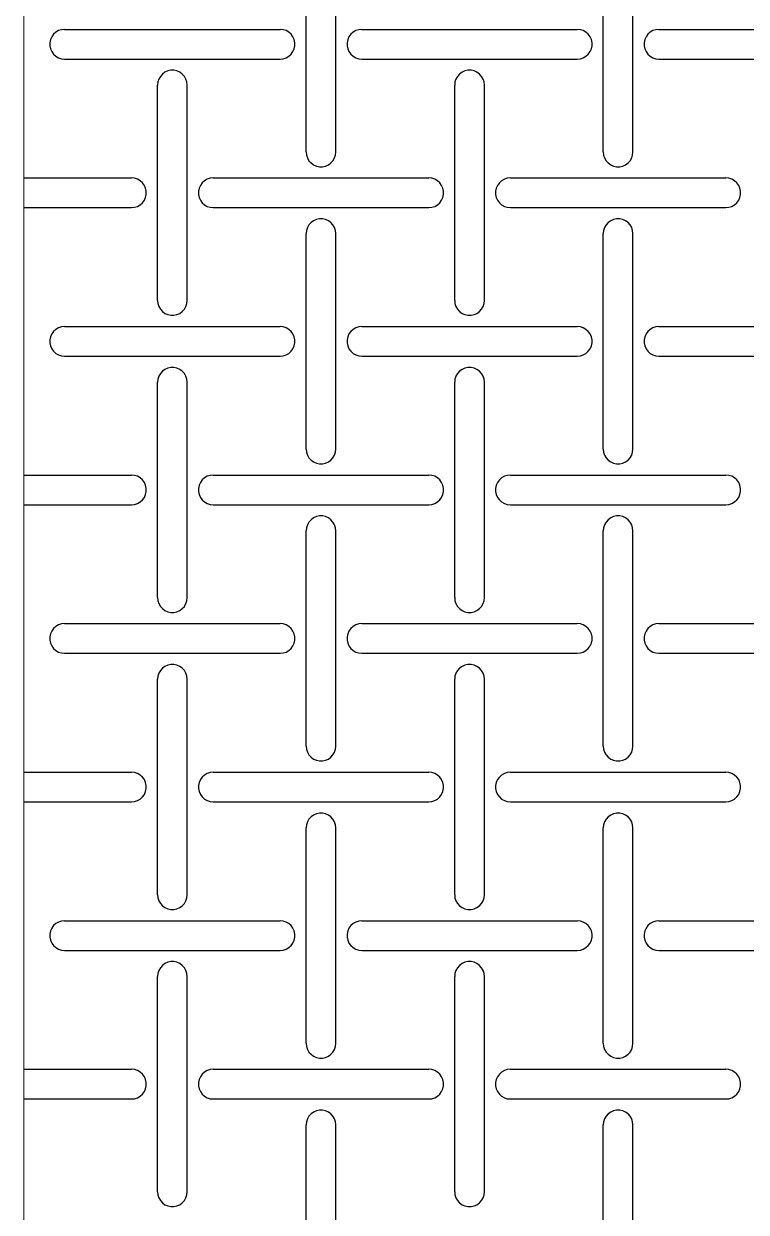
# Model space of a CAD drawing. Header units: metres. Extents: x 0 to 100, y -20 to 320.
# Drawn here: x 0 to 48.6, y 61.4 to 141.4 of the extents above; entities that cross this region are included whole.
import ezdxf

# ---------------------------------------------------------------- set-up
doc = ezdxf.new("R2010")
doc.units = ezdxf.units.M

msp = doc.modelspace()

# ---------------------------------------------------------------- linework, layer by layer
at = {"lineweight": 0}
msp.add_line((0, -20), (0, 320), dxfattribs=at)
for p, q in [((19, 132.75), (19, 147.25)), ((21, 132.75), (21, 147.25)), ((39, 132.75), (39, 147.25)), ((41, 132.75), (41, 147.25)), ((2.162, 140.809), (2.007, 140.669)), ((2.343, 140.914), (2.162, 140.809)), ((2.542, 140.978), (2.343, 140.914)), ((2.75, 141), (2.542, 140.978)), ((2.75, 141), (17.25, 141)), ((17.458, 140.978), (17.25, 141)), ((17.657, 140.914), (17.458, 140.978)), ((17.838, 140.809), (17.657, 140.914)), ((17.993, 140.669), (17.838, 140.809)), ((22.162, 140.809), (22.007, 140.669)), ((22.343, 140.914), (22.162, 140.809)), ((22.542, 140.978), (22.343, 140.914)), ((22.75, 141), (22.542, 140.978)), ((22.75, 141), (37.25, 141)), ((37.458, 140.978), (37.25, 141)), ((37.657, 140.914), (37.458, 140.978)), ((37.838, 140.809), (37.657, 140.914)), ((37.993, 140.669), (37.838, 140.809)), ((42.162, 140.809), (42.007, 140.669)), ((42.343, 140.914), (42.162, 140.809)), ((42.542, 140.978), (42.343, 140.914)), ((42.75, 141), (42.542, 140.978)), ((42.75, 141), (57.25, 141)), ((1.799, 140.309), (1.755, 140.105)), ((1.755, 140.105), (1.755, 139.895)), ((1.884, 140.5), (1.799, 140.309)), ((2.007, 140.669), (1.884, 140.5)), ((18.116, 140.5), (17.993, 140.669)), ((18.201, 140.309), (18.116, 140.5)), ((18.245, 140.105), (18.201, 140.309)), ((18.245, 139.895), (18.245, 140.105)), ((21.799, 140.309), (21.755, 140.105)), ((21.755, 140.105), (21.755, 139.895)), ((21.884, 140.5), (21.799, 140.309)), ((22.007, 140.669), (21.884, 140.5)), ((38.116, 140.5), (37.993, 140.669)), ((38.201, 140.309), (38.116, 140.5)), ((38.245, 140.105), (38.201, 140.309)), ((38.245, 139.895), (38.245, 140.105)), ((41.799, 140.309), (41.755, 140.105)), ((41.755, 140.105), (41.755, 139.895)), ((41.884, 140.5), (41.799, 140.309)), ((42.007, 140.669), (41.884, 140.5)), ((1.755, 139.895), (1.799, 139.691)), ((1.799, 139.691), (1.884, 139.5)), ((1.884, 139.5), (2.007, 139.331)), ((2.007, 139.331), (2.162, 139.191)), ((17.838, 139.191), (17.993, 139.331)), ((17.993, 139.331), (18.116, 139.5)), ((18.116, 139.5), (18.201, 139.691)), ((18.201, 139.691), (18.245, 139.895)), ((21.755, 139.895), (21.799, 139.691)), ((21.799, 139.691), (21.884, 139.5)), ((21.884, 139.5), (22.007, 139.331)), ((22.007, 139.331), (22.162, 139.191)), ((37.838, 139.191), (37.993, 139.331)), ((37.993, 139.331), (38.116, 139.5)), ((38.116, 139.5), (38.201, 139.691)), ((38.201, 139.691), (38.245, 139.895)), ((41.755, 139.895), (41.799, 139.691)), ((41.799, 139.691), (41.884, 139.5)), ((41.884, 139.5), (42.007, 139.331)), ((42.007, 139.331), (42.162, 139.191)), ((2.162, 139.191), (2.343, 139.086)), ((2.343, 139.086), (2.542, 139.022)), ((2.542, 139.022), (2.75, 139)), ((2.75, 139), (17.25, 139)), ((17.25, 139), (17.458, 139.022)), ((17.458, 139.022), (17.657, 139.086)), ((17.657, 139.086), (17.838, 139.191)), ((22.162, 139.191), (22.343, 139.086)), ((22.343, 139.086), (22.542, 139.022)), ((22.542, 139.022), (22.75, 139)), ((22.75, 139), (37.25, 139)), ((37.25, 139), (37.458, 139.022)), ((37.458, 139.022), (37.657, 139.086)), ((37.657, 139.086), (37.838, 139.191)), ((42.162, 139.191), (42.343, 139.086)), ((42.343, 139.086), (42.542, 139.022)), ((42.542, 139.022), (42.75, 139)), ((42.75, 139), (57.25, 139)), ((9.086, 137.657), (9.022, 137.458)), ((9.191, 137.838), (9.086, 137.657)), ((9.331, 137.993), (9.191, 137.838)), ((9.5, 138.116), (9.331, 137.993)), ((9.691, 138.201), (9.5, 138.116)), ((9.895, 138.245), (9.691, 138.201)), ((10.105, 138.245), (9.895, 138.245)), ((10.309, 138.201), (10.105, 138.245)), ((10.5, 138.116), (10.309, 138.201)), ((10.669, 137.993), (10.5, 138.116)), ((10.809, 137.838), (10.669, 137.993)), ((10.914, 137.657), (10.809, 137.838)), ((10.978, 137.458), (10.914, 137.657)), ((29.086, 137.657), (29.022, 137.458)), ((29.191, 137.838), (29.086, 137.657)), ((29.331, 137.993), (29.191, 137.838)), ((29.5, 138.116), (29.331, 137.993)), ((29.691, 138.201), (29.5, 138.116)), ((29.895, 138.245), (29.691, 138.201)), ((30.105, 138.245), (29.895, 138.245)), ((30.309, 138.201), (30.105, 138.245)), ((30.5, 138.116), (30.309, 138.201)), ((30.669, 137.993), (30.5, 138.116)), ((30.809, 137.838), (30.669, 137.993)), ((30.914, 137.657), (30.809, 137.838)), ((30.978, 137.458), (30.914, 137.657)), ((9.022, 137.458), (9, 137.25)), ((9, 122.75), (9, 137.25)), ((11, 137.25), (10.978, 137.458)), ((11, 122.75), (11, 137.25)), ((29.022, 137.458), (29, 137.25)), ((29, 122.75), (29, 137.25)), ((31, 137.25), (30.978, 137.458)), ((31, 122.75), (31, 137.25)), ((19, 132.75), (19.022, 132.542)), ((19.022, 132.542), (19.086, 132.343)), ((19.086, 132.343), (19.191, 132.162)), ((19.191, 132.162), (19.331, 132.007)), ((19.331, 132.007), (19.5, 131.884)), ((20.5, 131.884), (20.669, 132.007)), ((20.669, 132.007), (20.809, 132.162)), ((20.809, 132.162), (20.914, 132.343)), ((20.914, 132.343), (20.978, 132.542)), ((20.978, 132.542), (21, 132.75)), ((39, 132.75), (39.022, 132.542)), ((39.022, 132.542), (39.086, 132.343)), ((39.086, 132.343), (39.191, 132.162)), ((39.191, 132.162), (39.331, 132.007)), ((39.331, 132.007), (39.5, 131.884)), ((40.5, 131.884), (40.669, 132.007)), ((40.669, 132.007), (40.809, 132.162)), ((40.809, 132.162), (40.914, 132.343)), ((40.914, 132.343), (40.978, 132.542)), ((40.978, 132.542), (41, 132.75)), ((19.5, 131.884), (19.691, 131.799)), ((19.691, 131.799), (19.895, 131.755)), ((19.895, 131.755), (20.105, 131.755)), ((20.105, 131.755), (20.309, 131.799)), ((20.309, 131.799), (20.5, 131.884)), ((39.5, 131.884), (39.691, 131.799)), ((39.691, 131.799), (39.895, 131.755)), ((39.895, 131.755), (40.105, 131.755)), ((40.105, 131.755), (40.309, 131.799)), ((40.309, 131.799), (40.5, 131.884)), ((0, 131), (7.25, 131)), ((7.458, 130.978), (7.25, 131)), ((7.657, 130.914), (7.458, 130.978)), ((7.838, 130.809), (7.657, 130.914)), ((7.993, 130.669), (7.838, 130.809)), ((8.116, 130.5), (7.993, 130.669)), ((8.201, 130.309), (8.116, 130.5)), ((11.884, 130.5), (11.799, 130.309)), ((12.007, 130.669), (11.884, 130.5)), ((12.162, 130.809), (12.007, 130.669)), ((12.343, 130.914), (12.162, 130.809)), ((12.542, 130.978), (12.343, 130.914)), ((12.75, 131), (12.542, 130.978)), ((12.75, 131), (27.25, 131)), ((27.458, 130.978), (27.25, 131)), ((27.657, 130.914), (27.458, 130.978)), ((27.838, 130.809), (27.657, 130.914)), ((27.993, 130.669), (27.838, 130.809)), ((28.116, 130.5), (27.993, 130.669)), ((28.201, 130.309), (28.116, 130.5)), ((31.884, 130.5), (31.799, 130.309)), ((32.007, 130.669), (31.884, 130.5)), ((32.162, 130.809), (32.007, 130.669)), ((32.343, 130.914), (32.162, 130.809)), ((32.542, 130.978), (32.343, 130.914)), ((32.75, 131), (32.542, 130.978)), ((32.75, 131), (47.25, 131)), ((47.458, 130.978), (47.25, 131)), ((47.657, 130.914), (47.458, 130.978)), ((47.838, 130.809), (47.657, 130.914)), ((47.993, 130.669), (47.838, 130.809)), ((48.116, 130.5), (47.993, 130.669)), ((48.201, 130.309), (48.116, 130.5)), ((8.116, 129.5), (8.201, 129.691)), ((8.245, 130.105), (8.201, 130.309)), ((8.201, 129.691), (8.245, 129.895)), ((8.245, 129.895), (8.245, 130.105)), ((11.799, 130.309), (11.755, 130.105)), ((11.755, 130.105), (11.755, 129.895)), ((11.755, 129.895), (11.799, 129.691)), ((11.799, 129.691), (11.884, 129.5)), ((28.116, 129.5), (28.201, 129.691)), ((28.245, 130.105), (28.201, 130.309)), ((28.201, 129.691), (28.245, 129.895)), ((28.245, 129.895), (28.245, 130.105)), ((31.799, 130.309), (31.755, 130.105)), ((31.755, 130.105), (31.755, 129.895)), ((31.755, 129.895), (31.799, 129.691)), ((31.799, 129.691), (31.884, 129.5)), ((48.116, 129.5), (48.201, 129.691)), ((48.245, 130.105), (48.201, 130.309)), ((48.201, 129.691), (48.245, 129.895)), ((48.245, 129.895), (48.245, 130.105)), ((0, 129), (7.25, 129)), ((7.25, 129), (7.458, 129.022)), ((7.458, 129.022), (7.657, 129.086)), ((7.657, 129.086), (7.838, 129.191)), ((7.838, 129.191), (7.993, 129.331)), ((7.993, 129.331), (8.116, 129.5)), ((11.884, 129.5), (12.007, 129.331)), ((12.007, 129.331), (12.162, 129.191)), ((12.162, 129.191), (12.343, 129.086)), ((12.343, 129.086), (12.542, 129.022)), ((12.542, 129.022), (12.75, 129)), ((12.75, 129), (27.25, 129)), ((27.25, 129), (27.458, 129.022)), ((27.458, 129.022), (27.657, 129.086)), ((27.657, 129.086), (27.838, 129.191)), ((27.838, 129.191), (27.993, 129.331)), ((27.993, 129.331), (28.116, 129.5)), ((31.884, 129.5), (32.007, 129.331)), ((32.007, 129.331), (32.162, 129.191)), ((32.162, 129.191), (32.343, 129.086)), ((32.343, 129.086), (32.542, 129.022)), ((32.542, 129.022), (32.75, 129)), ((32.75, 129), (47.25, 129)), ((47.25, 129), (47.458, 129.022)), ((47.458, 129.022), (47.657, 129.086)), ((47.657, 129.086), (47.838, 129.191)), ((47.838, 129.191), (47.993, 129.331)), ((47.993, 129.331), (48.116, 129.5)), ((19.5, 128.116), (19.331, 127.993)), ((19.691, 128.201), (19.5, 128.116)), ((19.895, 128.245), (19.691, 128.201)), ((20.105, 128.245), (19.895, 128.245)), ((20.309, 128.201), (20.105, 128.245)), ((20.5, 128.116), (20.309, 128.201)), ((20.669, 127.993), (20.5, 128.116)), ((39.5, 128.116), (39.331, 127.993)), ((39.691, 128.201), (39.5, 128.116)), ((39.895, 128.245), (39.691, 128.201)), ((40.105, 128.245), (39.895, 128.245)), ((40.309, 128.201), (40.105, 128.245)), ((40.5, 128.116), (40.309, 128.201)), ((40.669, 127.993), (40.5, 128.116)), ((19.022, 127.458), (19, 127.25)), ((19, 112.75), (19, 127.25)), ((19.086, 127.657), (19.022, 127.458)), ((19.191, 127.838), (19.086, 127.657)), ((19.331, 127.993), (19.191, 127.838)), ((20.809, 127.838), (20.669, 127.993)), ((20.914, 127.657), (20.809, 127.838)), ((20.978, 127.458), (20.914, 127.657)), ((21, 127.25), (20.978, 127.458)), ((21, 112.75), (21, 127.25)), ((39.022, 127.458), (39, 127.25)), ((39, 112.75), (39, 127.25)), ((39.086, 127.657), (39.022, 127.458)), ((39.191, 127.838), (39.086, 127.657)), ((39.331, 127.993), (39.191, 127.838)), ((40.809, 127.838), (40.669, 127.993)), ((40.914, 127.657), (40.809, 127.838)), ((40.978, 127.458), (40.914, 127.657)), ((41, 127.25), (40.978, 127.458)), ((41, 112.75), (41, 127.25)), ((9, 122.75), (9.022, 122.542)), ((9.022, 122.542), (9.086, 122.343)), ((10.914, 122.343), (10.978, 122.542)), ((10.978, 122.542), (11, 122.75)), ((29, 122.75), (29.022, 122.542)), ((29.022, 122.542), (29.086, 122.343)), ((30.914, 122.343), (30.978, 122.542)), ((30.978, 122.542), (31, 122.75)), ((9.086, 122.343), (9.191, 122.162)), ((9.191, 122.162), (9.331, 122.007)), ((9.331, 122.007), (9.5, 121.884)), ((9.5, 121.884), (9.691, 121.799)), ((9.691, 121.799), (9.895, 121.755)), ((9.895, 121.755), (10.105, 121.755)), ((10.105, 121.755), (10.309, 121.799)), ((10.309, 121.799), (10.5, 121.884)), ((10.5, 121.884), (10.669, 122.007)), ((10.669, 122.007), (10.809, 122.162)), ((10.809, 122.162), (10.914, 122.343)), ((29.086, 122.343), (29.191, 122.162)), ((29.191, 122.162), (29.331, 122.007)), ((29.331, 122.007), (29.5, 121.884)), ((29.5, 121.884), (29.691, 121.799)), ((29.691, 121.799), (29.895, 121.755)), ((29.895, 121.755), (30.105, 121.755)), ((30.105, 121.755), (30.309, 121.799)), ((30.309, 121.799), (30.5, 121.884)), ((30.5, 121.884), (30.669, 122.007)), ((30.669, 122.007), (30.809, 122.162)), ((30.809, 122.162), (30.914, 122.343)), ((2.162, 120.809), (2.007, 120.669)), ((2.343, 120.914), (2.162, 120.809)), ((2.542, 120.978), (2.343, 120.914)), ((2.75, 121), (2.542, 120.978)), ((2.75, 121), (17.25, 121)), ((17.458, 120.978), (17.25, 121)), ((17.657, 120.914), (17.458, 120.978)), ((17.838, 120.809), (17.657, 120.914)), ((17.993, 120.669), (17.838, 120.809)), ((22.162, 120.809), (22.007, 120.669)), ((22.343, 120.914), (22.162, 120.809)), ((22.542, 120.978), (22.343, 120.914)), ((22.75, 121), (22.542, 120.978)), ((22.75, 121), (37.25, 121)), ((37.458, 120.978), (37.25, 121)), ((37.657, 120.914), (37.458, 120.978)), ((37.838, 120.809), (37.657, 120.914)), ((37.993, 120.669), (37.838, 120.809)), ((42.162, 120.809), (42.007, 120.669)), ((42.343, 120.914), (42.162, 120.809)), ((42.542, 120.978), (42.343, 120.914)), ((42.75, 121), (42.542, 120.978)), ((42.75, 121), (57.25, 121)), ((1.799, 120.309), (1.755, 120.105)), ((1.755, 120.105), (1.755, 119.895)), ((1.884, 120.5), (1.799, 120.309)), ((2.007, 120.669), (1.884, 120.5)), ((18.116, 120.5), (17.993, 120.669)), ((18.201, 120.309), (18.116, 120.5)), ((18.245, 120.105), (18.201, 120.309)), ((18.245, 119.895), (18.245, 120.105)), ((21.799, 120.309), (21.755, 120.105)), ((21.755, 120.105), (21.755, 119.895)), ((21.884, 120.5), (21.799, 120.309)), ((22.007, 120.669), (21.884, 120.5)), ((38.116, 120.5), (37.993, 120.669)), ((38.201, 120.309), (38.116, 120.5)), ((38.245, 120.105), (38.201, 120.309)), ((38.245, 119.895), (38.245, 120.105)), ((41.799, 120.309), (41.755, 120.105)), ((41.755, 120.105), (41.755, 119.895)), ((41.884, 120.5), (41.799, 120.309)), ((42.007, 120.669), (41.884, 120.5)), ((1.755, 119.895), (1.799, 119.691)), ((1.799, 119.691), (1.884, 119.5)), ((1.884, 119.5), (2.007, 119.331)), ((2.007, 119.331), (2.162, 119.191)), ((17.838, 119.191), (17.993, 119.331)), ((17.993, 119.331), (18.116, 119.5)), ((18.116, 119.5), (18.201, 119.691)), ((18.201, 119.691), (18.245, 119.895)), ((21.755, 119.895), (21.799, 119.691)), ((21.799, 119.691), (21.884, 119.5)), ((21.884, 119.5), (22.007, 119.331)), ((22.007, 119.331), (22.162, 119.191)), ((37.838, 119.191), (37.993, 119.331)), ((37.993, 119.331), (38.116, 119.5)), ((38.116, 119.5), (38.201, 119.691)), ((38.201, 119.691), (38.245, 119.895)), ((41.755, 119.895), (41.799, 119.691)), ((41.799, 119.691), (41.884, 119.5)), ((41.884, 119.5), (42.007, 119.331)), ((42.007, 119.331), (42.162, 119.191)), ((2.162, 119.191), (2.343, 119.086)), ((2.343, 119.086), (2.542, 119.022)), ((2.542, 119.022), (2.75, 119)), ((2.75, 119), (17.25, 119)), ((17.25, 119), (17.458, 119.022)), ((17.458, 119.022), (17.657, 119.086)), ((17.657, 119.086), (17.838, 119.191)), ((22.162, 119.191), (22.343, 119.086)), ((22.343, 119.086), (22.542, 119.022)), ((22.542, 119.022), (22.75, 119)), ((22.75, 119), (37.25, 119)), ((37.25, 119), (37.458, 119.022)), ((37.458, 119.022), (37.657, 119.086)), ((37.657, 119.086), (37.838, 119.191)), ((42.162, 119.191), (42.343, 119.086)), ((42.343, 119.086), (42.542, 119.022)), ((42.542, 119.022), (42.75, 119)), ((42.75, 119), (57.25, 119)), ((9.086, 117.657), (9.022, 117.458)), ((9.191, 117.838), (9.086, 117.657)), ((9.331, 117.993), (9.191, 117.838)), ((9.5, 118.116), (9.331, 117.993)), ((9.691, 118.201), (9.5, 118.116)), ((9.895, 118.245), (9.691, 118.201)), ((10.105, 118.245), (9.895, 118.245)), ((10.309, 118.201), (10.105, 118.245)), ((10.5, 118.116), (10.309, 118.201)), ((10.669, 117.993), (10.5, 118.116)), ((10.809, 117.838), (10.669, 117.993)), ((10.914, 117.657), (10.809, 117.838)), ((10.978, 117.458), (10.914, 117.657)), ((29.086, 117.657), (29.022, 117.458)), ((29.191, 117.838), (29.086, 117.657)), ((29.331, 117.993), (29.191, 117.838)), ((29.5, 118.116), (29.331, 117.993)), ((29.691, 118.201), (29.5, 118.116)), ((29.895, 118.245), (29.691, 118.201)), ((30.105, 118.245), (29.895, 118.245)), ((30.309, 118.201), (30.105, 118.245)), ((30.5, 118.116), (30.309, 118.201)), ((30.669, 117.993), (30.5, 118.116)), ((30.809, 117.838), (30.669, 117.993)), ((30.914, 117.657), (30.809, 117.838)), ((30.978, 117.458), (30.914, 117.657)), ((9.022, 117.458), (9, 117.25)), ((9, 102.75), (9, 117.25)), ((11, 117.25), (10.978, 117.458)), ((11, 102.75), (11, 117.25)), ((29.022, 117.458), (29, 117.25)), ((29, 102.75), (29, 117.25)), ((31, 117.25), (30.978, 117.458)), ((31, 102.75), (31, 117.25)), ((19, 112.75), (19.022, 112.542)), ((19.022, 112.542), (19.086, 112.343)), ((19.086, 112.343), (19.191, 112.162)), ((19.191, 112.162), (19.331, 112.007)), ((19.331, 112.007), (19.5, 111.884)), ((20.5, 111.884), (20.669, 112.007)), ((20.669, 112.007), (20.809, 112.162)), ((20.809, 112.162), (20.914, 112.343)), ((20.914, 112.343), (20.978, 112.542)), ((20.978, 112.542), (21, 112.75)), ((39, 112.75), (39.022, 112.542)), ((39.022, 112.542), (39.086, 112.343)), ((39.086, 112.343), (39.191, 112.162)), ((39.191, 112.162), (39.331, 112.007)), ((39.331, 112.007), (39.5, 111.884)), ((40.5, 111.884), (40.669, 112.007)), ((40.669, 112.007), (40.809, 112.162)), ((40.809, 112.162), (40.914, 112.343)), ((40.914, 112.343), (40.978, 112.542)), ((40.978, 112.542), (41, 112.75)), ((19.5, 111.884), (19.691, 111.799)), ((19.691, 111.799), (19.895, 111.755)), ((19.895, 111.755), (20.105, 111.755)), ((20.105, 111.755), (20.309, 111.799)), ((20.309, 111.799), (20.5, 111.884)), ((39.5, 111.884), (39.691, 111.799)), ((39.691, 111.799), (39.895, 111.755)), ((39.895, 111.755), (40.105, 111.755)), ((40.105, 111.755), (40.309, 111.799)), ((40.309, 111.799), (40.5, 111.884)), ((0, 111), (7.25, 111)), ((7.458, 110.978), (7.25, 111)), ((7.657, 110.914), (7.458, 110.978)), ((7.838, 110.809), (7.657, 110.914)), ((7.993, 110.669), (7.838, 110.809)), ((8.116, 110.5), (7.993, 110.669)), ((8.201, 110.309), (8.116, 110.5)), ((11.884, 110.5), (11.799, 110.309)), ((12.007, 110.669), (11.884, 110.5)), ((12.162, 110.809), (12.007, 110.669)), ((12.343, 110.914), (12.162, 110.809)), ((12.542, 110.978), (12.343, 110.914)), ((12.75, 111), (12.542, 110.978)), ((12.75, 111), (27.25, 111)), ((27.458, 110.978), (27.25, 111)), ((27.657, 110.914), (27.458, 110.978)), ((27.838, 110.809), (27.657, 110.914)), ((27.993, 110.669), (27.838, 110.809)), ((28.116, 110.5), (27.993, 110.669)), ((28.201, 110.309), (28.116, 110.5)), ((31.884, 110.5), (31.799, 110.309)), ((32.007, 110.669), (31.884, 110.5)), ((32.162, 110.809), (32.007, 110.669)), ((32.343, 110.914), (32.162, 110.809)), ((32.542, 110.978), (32.343, 110.914)), ((32.75, 111), (32.542, 110.978)), ((32.75, 111), (47.25, 111)), ((47.458, 110.978), (47.25, 111)), ((47.657, 110.914), (47.458, 110.978)), ((47.838, 110.809), (47.657, 110.914)), ((47.993, 110.669), (47.838, 110.809)), ((48.116, 110.5), (47.993, 110.669)), ((48.201, 110.309), (48.116, 110.5)), ((8.116, 109.5), (8.201, 109.691)), ((8.245, 110.105), (8.201, 110.309)), ((8.201, 109.691), (8.245, 109.895)), ((8.245, 109.895), (8.245, 110.105)), ((11.799, 110.309), (11.755, 110.105)), ((11.755, 110.105), (11.755, 109.895)), ((11.755, 109.895), (11.799, 109.691)), ((11.799, 109.691), (11.884, 109.5)), ((28.116, 109.5), (28.201, 109.691)), ((28.245, 110.105), (28.201, 110.309)), ((28.201, 109.691), (28.245, 109.895)), ((28.245, 109.895), (28.245, 110.105)), ((31.799, 110.309), (31.755, 110.105)), ((31.755, 110.105), (31.755, 109.895)), ((31.755, 109.895), (31.799, 109.691)), ((31.799, 109.691), (31.884, 109.5)), ((48.116, 109.5), (48.201, 109.691)), ((48.245, 110.105), (48.201, 110.309)), ((48.201, 109.691), (48.245, 109.895)), ((48.245, 109.895), (48.245, 110.105)), ((0, 109), (7.25, 109)), ((7.25, 109), (7.458, 109.022)), ((7.458, 109.022), (7.657, 109.086)), ((7.657, 109.086), (7.838, 109.191)), ((7.838, 109.191), (7.993, 109.331)), ((7.993, 109.331), (8.116, 109.5)), ((11.884, 109.5), (12.007, 109.331)), ((12.007, 109.331), (12.162, 109.191)), ((12.162, 109.191), (12.343, 109.086)), ((12.343, 109.086), (12.542, 109.022)), ((12.542, 109.022), (12.75, 109)), ((12.75, 109), (27.25, 109)), ((27.25, 109), (27.458, 109.022)), ((27.458, 109.022), (27.657, 109.086)), ((27.657, 109.086), (27.838, 109.191)), ((27.838, 109.191), (27.993, 109.331)), ((27.993, 109.331), (28.116, 109.5)), ((31.884, 109.5), (32.007, 109.331)), ((32.007, 109.331), (32.162, 109.191)), ((32.162, 109.191), (32.343, 109.086)), ((32.343, 109.086), (32.542, 109.022)), ((32.542, 109.022), (32.75, 109)), ((32.75, 109), (47.25, 109)), ((47.25, 109), (47.458, 109.022)), ((47.458, 109.022), (47.657, 109.086)), ((47.657, 109.086), (47.838, 109.191)), ((47.838, 109.191), (47.993, 109.331)), ((47.993, 109.331), (48.116, 109.5)), ((19.5, 108.116), (19.331, 107.993)), ((19.691, 108.201), (19.5, 108.116)), ((19.895, 108.245), (19.691, 108.201)), ((20.105, 108.245), (19.895, 108.245)), ((20.309, 108.201), (20.105, 108.245)), ((20.5, 108.116), (20.309, 108.201)), ((20.669, 107.993), (20.5, 108.116)), ((39.5, 108.116), (39.331, 107.993)), ((39.691, 108.201), (39.5, 108.116)), ((39.895, 108.245), (39.691, 108.201)), ((40.105, 108.245), (39.895, 108.245)), ((40.309, 108.201), (40.105, 108.245)), ((40.5, 108.116), (40.309, 108.201)), ((40.669, 107.993), (40.5, 108.116)), ((19.022, 107.458), (19, 107.25)), ((19, 92.75), (19, 107.25)), ((19.086, 107.657), (19.022, 107.458)), ((19.191, 107.838), (19.086, 107.657)), ((19.331, 107.993), (19.191, 107.838)), ((20.809, 107.838), (20.669, 107.993)), ((20.914, 107.657), (20.809, 107.838)), ((20.978, 107.458), (20.914, 107.657)), ((21, 107.25), (20.978, 107.458)), ((21, 92.75), (21, 107.25)), ((39.022, 107.458), (39, 107.25)), ((39, 92.75), (39, 107.25)), ((39.086, 107.657), (39.022, 107.458)), ((39.191, 107.838), (39.086, 107.657)), ((39.331, 107.993), (39.191, 107.838)), ((40.809, 107.838), (40.669, 107.993)), ((40.914, 107.657), (40.809, 107.838)), ((40.978, 107.458), (40.914, 107.657)), ((41, 107.25), (40.978, 107.458)), ((41, 92.75), (41, 107.25)), ((9, 102.75), (9.022, 102.542)), ((9.022, 102.542), (9.086, 102.343)), ((10.914, 102.343), (10.978, 102.542)), ((10.978, 102.542), (11, 102.75)), ((29, 102.75), (29.022, 102.542)), ((29.022, 102.542), (29.086, 102.343)), ((30.914, 102.343), (30.978, 102.542)), ((30.978, 102.542), (31, 102.75)), ((9.086, 102.343), (9.191, 102.162)), ((9.191, 102.162), (9.331, 102.007)), ((9.331, 102.007), (9.5, 101.884)), ((9.5, 101.884), (9.691, 101.799)), ((9.691, 101.799), (9.895, 101.755)), ((9.895, 101.755), (10.105, 101.755)), ((10.105, 101.755), (10.309, 101.799)), ((10.309, 101.799), (10.5, 101.884)), ((10.5, 101.884), (10.669, 102.007)), ((10.669, 102.007), (10.809, 102.162)), ((10.809, 102.162), (10.914, 102.343)), ((29.086, 102.343), (29.191, 102.162)), ((29.191, 102.162), (29.331, 102.007)), ((29.331, 102.007), (29.5, 101.884)), ((29.5, 101.884), (29.691, 101.799)), ((29.691, 101.799), (29.895, 101.755)), ((29.895, 101.755), (30.105, 101.755)), ((30.105, 101.755), (30.309, 101.799)), ((30.309, 101.799), (30.5, 101.884)), ((30.5, 101.884), (30.669, 102.007)), ((30.669, 102.007), (30.809, 102.162)), ((30.809, 102.162), (30.914, 102.343)), ((2.162, 100.809), (2.007, 100.669)), ((2.343, 100.914), (2.162, 100.809)), ((2.542, 100.978), (2.343, 100.914)), ((2.75, 101), (2.542, 100.978)), ((2.75, 101), (17.25, 101)), ((17.458, 100.978), (17.25, 101)), ((17.657, 100.914), (17.458, 100.978)), ((17.838, 100.809), (17.657, 100.914)), ((17.993, 100.669), (17.838, 100.809)), ((22.162, 100.809), (22.007, 100.669)), ((22.343, 100.914), (22.162, 100.809)), ((22.542, 100.978), (22.343, 100.914)), ((22.75, 101), (22.542, 100.978)), ((22.75, 101), (37.25, 101)), ((37.458, 100.978), (37.25, 101)), ((37.657, 100.914), (37.458, 100.978)), ((37.838, 100.809), (37.657, 100.914)), ((37.993, 100.669), (37.838, 100.809)), ((42.162, 100.809), (42.007, 100.669)), ((42.343, 100.914), (42.162, 100.809)), ((42.542, 100.978), (42.343, 100.914)), ((42.75, 101), (42.542, 100.978)), ((42.75, 101), (57.25, 101)), ((1.799, 100.309), (1.755, 100.105)), ((1.755, 100.105), (1.755, 99.895)), ((1.884, 100.5), (1.799, 100.309)), ((2.007, 100.669), (1.884, 100.5)), ((18.116, 100.5), (17.993, 100.669)), ((18.201, 100.309), (18.116, 100.5)), ((18.245, 100.105), (18.201, 100.309)), ((18.245, 99.895), (18.245, 100.105)), ((21.799, 100.309), (21.755, 100.105)), ((21.755, 100.105), (21.755, 99.895)), ((21.884, 100.5), (21.799, 100.309)), ((22.007, 100.669), (21.884, 100.5)), ((38.116, 100.5), (37.993, 100.669)), ((38.201, 100.309), (38.116, 100.5)), ((38.245, 100.105), (38.201, 100.309)), ((38.245, 99.895), (38.245, 100.105)), ((41.799, 100.309), (41.755, 100.105)), ((41.755, 100.105), (41.755, 99.895)), ((41.884, 100.5), (41.799, 100.309)), ((42.007, 100.669), (41.884, 100.5)), ((1.755, 99.895), (1.799, 99.691)), ((1.799, 99.691), (1.884, 99.5)), ((1.884, 99.5), (2.007, 99.331)), ((2.007, 99.331), (2.162, 99.191)), ((17.838, 99.191), (17.993, 99.331)), ((17.993, 99.331), (18.116, 99.5)), ((18.116, 99.5), (18.201, 99.691)), ((18.201, 99.691), (18.245, 99.895)), ((21.755, 99.895), (21.799, 99.691)), ((21.799, 99.691), (21.884, 99.5)), ((21.884, 99.5), (22.007, 99.331)), ((22.007, 99.331), (22.162, 99.191)), ((37.838, 99.191), (37.993, 99.331)), ((37.993, 99.331), (38.116, 99.5)), ((38.116, 99.5), (38.201, 99.691)), ((38.201, 99.691), (38.245, 99.895)), ((41.755, 99.895), (41.799, 99.691)), ((41.799, 99.691), (41.884, 99.5)), ((41.884, 99.5), (42.007, 99.331)), ((42.007, 99.331), (42.162, 99.191)), ((2.162, 99.191), (2.343, 99.086)), ((2.343, 99.086), (2.542, 99.022)), ((2.542, 99.022), (2.75, 99)), ((2.75, 99), (17.25, 99)), ((17.25, 99), (17.458, 99.022)), ((17.458, 99.022), (17.657, 99.086)), ((17.657, 99.086), (17.838, 99.191)), ((22.162, 99.191), (22.343, 99.086)), ((22.343, 99.086), (22.542, 99.022)), ((22.542, 99.022), (22.75, 99)), ((22.75, 99), (37.25, 99)), ((37.25, 99), (37.458, 99.022)), ((37.458, 99.022), (37.657, 99.086)), ((37.657, 99.086), (37.838, 99.191)), ((42.162, 99.191), (42.343, 99.086)), ((42.343, 99.086), (42.542, 99.022)), ((42.542, 99.022), (42.75, 99)), ((42.75, 99), (57.25, 99)), ((9.086, 97.657), (9.022, 97.458)), ((9.191, 97.838), (9.086, 97.657)), ((9.331, 97.993), (9.191, 97.838)), ((9.5, 98.116), (9.331, 97.993)), ((9.691, 98.201), (9.5, 98.116)), ((9.895, 98.245), (9.691, 98.201)), ((10.105, 98.245), (9.895, 98.245)), ((10.309, 98.201), (10.105, 98.245)), ((10.5, 98.116), (10.309, 98.201)), ((10.669, 97.993), (10.5, 98.116)), ((10.809, 97.838), (10.669, 97.993)), ((10.914, 97.657), (10.809, 97.838)), ((10.978, 97.458), (10.914, 97.657)), ((29.086, 97.657), (29.022, 97.458)), ((29.191, 97.838), (29.086, 97.657)), ((29.331, 97.993), (29.191, 97.838)), ((29.5, 98.116), (29.331, 97.993)), ((29.691, 98.201), (29.5, 98.116)), ((29.895, 98.245), (29.691, 98.201)), ((30.105, 98.245), (29.895, 98.245)), ((30.309, 98.201), (30.105, 98.245)), ((30.5, 98.116), (30.309, 98.201)), ((30.669, 97.993), (30.5, 98.116)), ((30.809, 97.838), (30.669, 97.993)), ((30.914, 97.657), (30.809, 97.838)), ((30.978, 97.458), (30.914, 97.657)), ((9.022, 97.458), (9, 97.25)), ((9, 82.75), (9, 97.25)), ((11, 97.25), (10.978, 97.458)), ((11, 82.75), (11, 97.25)), ((29.022, 97.458), (29, 97.25)), ((29, 82.75), (29, 97.25)), ((31, 97.25), (30.978, 97.458)), ((31, 82.75), (31, 97.25)), ((19, 92.75), (19.022, 92.542)), ((19.022, 92.542), (19.086, 92.343)), ((19.086, 92.343), (19.191, 92.162)), ((19.191, 92.162), (19.331, 92.007)), ((19.331, 92.007), (19.5, 91.884)), ((20.5, 91.884), (20.669, 92.007)), ((20.669, 92.007), (20.809, 92.162)), ((20.809, 92.162), (20.914, 92.343)), ((20.914, 92.343), (20.978, 92.542)), ((20.978, 92.542), (21, 92.75)), ((39, 92.75), (39.022, 92.542)), ((39.022, 92.542), (39.086, 92.343)), ((39.086, 92.343), (39.191, 92.162)), ((39.191, 92.162), (39.331, 92.007)), ((39.331, 92.007), (39.5, 91.884)), ((40.5, 91.884), (40.669, 92.007)), ((40.669, 92.007), (40.809, 92.162)), ((40.809, 92.162), (40.914, 92.343)), ((40.914, 92.343), (40.978, 92.542)), ((40.978, 92.542), (41, 92.75)), ((19.5, 91.884), (19.691, 91.799)), ((19.691, 91.799), (19.895, 91.755)), ((19.895, 91.755), (20.105, 91.755)), ((20.105, 91.755), (20.309, 91.799)), ((20.309, 91.799), (20.5, 91.884)), ((39.5, 91.884), (39.691, 91.799)), ((39.691, 91.799), (39.895, 91.755)), ((39.895, 91.755), (40.105, 91.755)), ((40.105, 91.755), (40.309, 91.799)), ((40.309, 91.799), (40.5, 91.884)), ((0, 91), (7.25, 91)), ((7.458, 90.978), (7.25, 91)), ((7.657, 90.914), (7.458, 90.978)), ((7.838, 90.809), (7.657, 90.914)), ((7.993, 90.669), (7.838, 90.809)), ((8.116, 90.5), (7.993, 90.669)), ((8.201, 90.309), (8.116, 90.5)), ((11.884, 90.5), (11.799, 90.309)), ((12.007, 90.669), (11.884, 90.5)), ((12.162, 90.809), (12.007, 90.669)), ((12.343, 90.914), (12.162, 90.809)), ((12.542, 90.978), (12.343, 90.914)), ((12.75, 91), (12.542, 90.978)), ((12.75, 91), (27.25, 91)), ((27.458, 90.978), (27.25, 91)), ((27.657, 90.914), (27.458, 90.978)), ((27.838, 90.809), (27.657, 90.914)), ((27.993, 90.669), (27.838, 90.809)), ((28.116, 90.5), (27.993, 90.669)), ((28.201, 90.309), (28.116, 90.5)), ((31.884, 90.5), (31.799, 90.309)), ((32.007, 90.669), (31.884, 90.5)), ((32.162, 90.809), (32.007, 90.669)), ((32.343, 90.914), (32.162, 90.809)), ((32.542, 90.978), (32.343, 90.914)), ((32.75, 91), (32.542, 90.978)), ((32.75, 91), (47.25, 91)), ((47.458, 90.978), (47.25, 91)), ((47.657, 90.914), (47.458, 90.978)), ((47.838, 90.809), (47.657, 90.914)), ((47.993, 90.669), (47.838, 90.809)), ((48.116, 90.5), (47.993, 90.669)), ((48.201, 90.309), (48.116, 90.5)), ((8.116, 89.5), (8.201, 89.691)), ((8.245, 90.105), (8.201, 90.309)), ((8.201, 89.691), (8.245, 89.895)), ((8.245, 89.895), (8.245, 90.105)), ((11.799, 90.309), (11.755, 90.105)), ((11.755, 90.105), (11.755, 89.895)), ((11.755, 89.895), (11.799, 89.691)), ((11.799, 89.691), (11.884, 89.5)), ((28.116, 89.5), (28.201, 89.691)), ((28.245, 90.105), (28.201, 90.309)), ((28.201, 89.691), (28.245, 89.895)), ((28.245, 89.895), (28.245, 90.105)), ((31.799, 90.309), (31.755, 90.105)), ((31.755, 90.105), (31.755, 89.895)), ((31.755, 89.895), (31.799, 89.691)), ((31.799, 89.691), (31.884, 89.5)), ((48.116, 89.5), (48.201, 89.691)), ((48.245, 90.105), (48.201, 90.309)), ((48.201, 89.691), (48.245, 89.895)), ((48.245, 89.895), (48.245, 90.105)), ((0, 89), (7.25, 89)), ((7.25, 89), (7.458, 89.022)), ((7.458, 89.022), (7.657, 89.086)), ((7.657, 89.086), (7.838, 89.191)), ((7.838, 89.191), (7.993, 89.331)), ((7.993, 89.331), (8.116, 89.5)), ((11.884, 89.5), (12.007, 89.331)), ((12.007, 89.331), (12.162, 89.191)), ((12.162, 89.191), (12.343, 89.086)), ((12.343, 89.086), (12.542, 89.022)), ((12.542, 89.022), (12.75, 89)), ((12.75, 89), (27.25, 89)), ((27.25, 89), (27.458, 89.022)), ((27.458, 89.022), (27.657, 89.086)), ((27.657, 89.086), (27.838, 89.191)), ((27.838, 89.191), (27.993, 89.331)), ((27.993, 89.331), (28.116, 89.5)), ((31.884, 89.5), (32.007, 89.331)), ((32.007, 89.331), (32.162, 89.191)), ((32.162, 89.191), (32.343, 89.086)), ((32.343, 89.086), (32.542, 89.022)), ((32.542, 89.022), (32.75, 89)), ((32.75, 89), (47.25, 89)), ((47.25, 89), (47.458, 89.022)), ((47.458, 89.022), (47.657, 89.086)), ((47.657, 89.086), (47.838, 89.191)), ((47.838, 89.191), (47.993, 89.331)), ((47.993, 89.331), (48.116, 89.5)), ((19.5, 88.116), (19.331, 87.993)), ((19.691, 88.201), (19.5, 88.116)), ((19.895, 88.245), (19.691, 88.201)), ((20.105, 88.245), (19.895, 88.245)), ((20.309, 88.201), (20.105, 88.245)), ((20.5, 88.116), (20.309, 88.201)), ((20.669, 87.993), (20.5, 88.116)), ((39.5, 88.116), (39.331, 87.993)), ((39.691, 88.201), (39.5, 88.116)), ((39.895, 88.245), (39.691, 88.201)), ((40.105, 88.245), (39.895, 88.245)), ((40.309, 88.201), (40.105, 88.245)), ((40.5, 88.116), (40.309, 88.201)), ((40.669, 87.993), (40.5, 88.116)), ((19.022, 87.458), (19, 87.25)), ((19, 72.75), (19, 87.25)), ((19.086, 87.657), (19.022, 87.458)), ((19.191, 87.838), (19.086, 87.657)), ((19.331, 87.993), (19.191, 87.838)), ((20.809, 87.838), (20.669, 87.993)), ((20.914, 87.657), (20.809, 87.838)), ((20.978, 87.458), (20.914, 87.657)), ((21, 87.25), (20.978, 87.458)), ((21, 72.75), (21, 87.25)), ((39.022, 87.458), (39, 87.25)), ((39, 72.75), (39, 87.25)), ((39.086, 87.657), (39.022, 87.458)), ((39.191, 87.838), (39.086, 87.657)), ((39.331, 87.993), (39.191, 87.838)), ((40.809, 87.838), (40.669, 87.993)), ((40.914, 87.657), (40.809, 87.838)), ((40.978, 87.458), (40.914, 87.657)), ((41, 87.25), (40.978, 87.458)), ((41, 72.75), (41, 87.25)), ((9, 82.75), (9.022, 82.542)), ((9.022, 82.542), (9.086, 82.343)), ((10.914, 82.343), (10.978, 82.542)), ((10.978, 82.542), (11, 82.75)), ((29, 82.75), (29.022, 82.542)), ((29.022, 82.542), (29.086, 82.343)), ((30.914, 82.343), (30.978, 82.542)), ((30.978, 82.542), (31, 82.75)), ((9.086, 82.343), (9.191, 82.162)), ((9.191, 82.162), (9.331, 82.007)), ((9.331, 82.007), (9.5, 81.884)), ((9.5, 81.884), (9.691, 81.799)), ((9.691, 81.799), (9.895, 81.755)), ((9.895, 81.755), (10.105, 81.755)), ((10.105, 81.755), (10.309, 81.799)), ((10.309, 81.799), (10.5, 81.884)), ((10.5, 81.884), (10.669, 82.007)), ((10.669, 82.007), (10.809, 82.162)), ((10.809, 82.162), (10.914, 82.343)), ((29.086, 82.343), (29.191, 82.162)), ((29.191, 82.162), (29.331, 82.007)), ((29.331, 82.007), (29.5, 81.884)), ((29.5, 81.884), (29.691, 81.799)), ((29.691, 81.799), (29.895, 81.755)), ((29.895, 81.755), (30.105, 81.755)), ((30.105, 81.755), (30.309, 81.799)), ((30.309, 81.799), (30.5, 81.884)), ((30.5, 81.884), (30.669, 82.007)), ((30.669, 82.007), (30.809, 82.162)), ((30.809, 82.162), (30.914, 82.343)), ((2.162, 80.809), (2.007, 80.669)), ((2.343, 80.914), (2.162, 80.809)), ((2.542, 80.978), (2.343, 80.914)), ((2.75, 81), (2.542, 80.978)), ((2.75, 81), (17.25, 81)), ((17.458, 80.978), (17.25, 81)), ((17.657, 80.914), (17.458, 80.978)), ((17.838, 80.809), (17.657, 80.914)), ((17.993, 80.669), (17.838, 80.809)), ((22.162, 80.809), (22.007, 80.669)), ((22.343, 80.914), (22.162, 80.809)), ((22.542, 80.978), (22.343, 80.914)), ((22.75, 81), (22.542, 80.978)), ((22.75, 81), (37.25, 81)), ((37.458, 80.978), (37.25, 81)), ((37.657, 80.914), (37.458, 80.978)), ((37.838, 80.809), (37.657, 80.914)), ((37.993, 80.669), (37.838, 80.809)), ((42.162, 80.809), (42.007, 80.669)), ((42.343, 80.914), (42.162, 80.809)), ((42.542, 80.978), (42.343, 80.914)), ((42.75, 81), (42.542, 80.978)), ((42.75, 81), (57.25, 81)), ((1.799, 80.309), (1.755, 80.105)), ((1.755, 80.105), (1.755, 79.895)), ((1.884, 80.5), (1.799, 80.309)), ((2.007, 80.669), (1.884, 80.5)), ((18.116, 80.5), (17.993, 80.669)), ((18.201, 80.309), (18.116, 80.5)), ((18.245, 80.105), (18.201, 80.309)), ((18.245, 79.895), (18.245, 80.105)), ((21.799, 80.309), (21.755, 80.105)), ((21.755, 80.105), (21.755, 79.895)), ((21.884, 80.5), (21.799, 80.309)), ((22.007, 80.669), (21.884, 80.5)), ((38.116, 80.5), (37.993, 80.669)), ((38.201, 80.309), (38.116, 80.5)), ((38.245, 80.105), (38.201, 80.309)), ((38.245, 79.895), (38.245, 80.105)), ((41.799, 80.309), (41.755, 80.105)), ((41.755, 80.105), (41.755, 79.895)), ((41.884, 80.5), (41.799, 80.309)), ((42.007, 80.669), (41.884, 80.5)), ((1.755, 79.895), (1.799, 79.691)), ((1.799, 79.691), (1.884, 79.5)), ((1.884, 79.5), (2.007, 79.331)), ((2.007, 79.331), (2.162, 79.191)), ((17.838, 79.191), (17.993, 79.331)), ((17.993, 79.331), (18.116, 79.5)), ((18.116, 79.5), (18.201, 79.691)), ((18.201, 79.691), (18.245, 79.895)), ((21.755, 79.895), (21.799, 79.691)), ((21.799, 79.691), (21.884, 79.5)), ((21.884, 79.5), (22.007, 79.331)), ((22.007, 79.331), (22.162, 79.191)), ((37.838, 79.191), (37.993, 79.331)), ((37.993, 79.331), (38.116, 79.5)), ((38.116, 79.5), (38.201, 79.691)), ((38.201, 79.691), (38.245, 79.895)), ((41.755, 79.895), (41.799, 79.691)), ((41.799, 79.691), (41.884, 79.5)), ((41.884, 79.5), (42.007, 79.331)), ((42.007, 79.331), (42.162, 79.191)), ((2.162, 79.191), (2.343, 79.086)), ((2.343, 79.086), (2.542, 79.022)), ((2.542, 79.022), (2.75, 79)), ((2.75, 79), (17.25, 79)), ((17.25, 79), (17.458, 79.022)), ((17.458, 79.022), (17.657, 79.086)), ((17.657, 79.086), (17.838, 79.191)), ((22.162, 79.191), (22.343, 79.086)), ((22.343, 79.086), (22.542, 79.022)), ((22.542, 79.022), (22.75, 79)), ((22.75, 79), (37.25, 79)), ((37.25, 79), (37.458, 79.022)), ((37.458, 79.022), (37.657, 79.086)), ((37.657, 79.086), (37.838, 79.191)), ((42.162, 79.191), (42.343, 79.086)), ((42.343, 79.086), (42.542, 79.022)), ((42.542, 79.022), (42.75, 79)), ((42.75, 79), (57.25, 79)), ((9.086, 77.657), (9.022, 77.458)), ((9.191, 77.838), (9.086, 77.657)), ((9.331, 77.993), (9.191, 77.838)), ((9.5, 78.116), (9.331, 77.993)), ((9.691, 78.201), (9.5, 78.116)), ((9.895, 78.245), (9.691, 78.201)), ((10.105, 78.245), (9.895, 78.245)), ((10.309, 78.201), (10.105, 78.245)), ((10.5, 78.116), (10.309, 78.201)), ((10.669, 77.993), (10.5, 78.116)), ((10.809, 77.838), (10.669, 77.993)), ((10.914, 77.657), (10.809, 77.838)), ((10.978, 77.458), (10.914, 77.657)), ((29.086, 77.657), (29.022, 77.458)), ((29.191, 77.838), (29.086, 77.657)), ((29.331, 77.993), (29.191, 77.838)), ((29.5, 78.116), (29.331, 77.993)), ((29.691, 78.201), (29.5, 78.116)), ((29.895, 78.245), (29.691, 78.201)), ((30.105, 78.245), (29.895, 78.245)), ((30.309, 78.201), (30.105, 78.245)), ((30.5, 78.116), (30.309, 78.201)), ((30.669, 77.993), (30.5, 78.116)), ((30.809, 77.838), (30.669, 77.993)), ((30.914, 77.657), (30.809, 77.838)), ((30.978, 77.458), (30.914, 77.657)), ((9.022, 77.458), (9, 77.25)), ((9, 62.75), (9, 77.25)), ((11, 77.25), (10.978, 77.458)), ((11, 62.75), (11, 77.25)), ((29.022, 77.458), (29, 77.25)), ((29, 62.75), (29, 77.25)), ((31, 77.25), (30.978, 77.458)), ((31, 62.75), (31, 77.25)), ((19, 72.75), (19.022, 72.542)), ((19.022, 72.542), (19.086, 72.343)), ((19.086, 72.343), (19.191, 72.162)), ((19.191, 72.162), (19.331, 72.007)), ((19.331, 72.007), (19.5, 71.884)), ((20.5, 71.884), (20.669, 72.007)), ((20.669, 72.007), (20.809, 72.162)), ((20.809, 72.162), (20.914, 72.343)), ((20.914, 72.343), (20.978, 72.542)), ((20.978, 72.542), (21, 72.75)), ((39, 72.75), (39.022, 72.542)), ((39.022, 72.542), (39.086, 72.343)), ((39.086, 72.343), (39.191, 72.162)), ((39.191, 72.162), (39.331, 72.007)), ((39.331, 72.007), (39.5, 71.884)), ((40.5, 71.884), (40.669, 72.007)), ((40.669, 72.007), (40.809, 72.162)), ((40.809, 72.162), (40.914, 72.343)), ((40.914, 72.343), (40.978, 72.542)), ((40.978, 72.542), (41, 72.75)), ((19.5, 71.884), (19.691, 71.799)), ((19.691, 71.799), (19.895, 71.755)), ((19.895, 71.755), (20.105, 71.755)), ((20.105, 71.755), (20.309, 71.799)), ((20.309, 71.799), (20.5, 71.884)), ((39.5, 71.884), (39.691, 71.799)), ((39.691, 71.799), (39.895, 71.755)), ((39.895, 71.755), (40.105, 71.755)), ((40.105, 71.755), (40.309, 71.799)), ((40.309, 71.799), (40.5, 71.884)), ((0, 71), (7.25, 71)), ((7.458, 70.978), (7.25, 71)), ((7.657, 70.914), (7.458, 70.978)), ((7.838, 70.809), (7.657, 70.914)), ((7.993, 70.669), (7.838, 70.809)), ((8.116, 70.5), (7.993, 70.669)), ((8.201, 70.309), (8.116, 70.5)), ((11.884, 70.5), (11.799, 70.309)), ((12.007, 70.669), (11.884, 70.5)), ((12.162, 70.809), (12.007, 70.669)), ((12.343, 70.914), (12.162, 70.809)), ((12.542, 70.978), (12.343, 70.914)), ((12.75, 71), (12.542, 70.978)), ((12.75, 71), (27.25, 71)), ((27.458, 70.978), (27.25, 71)), ((27.657, 70.914), (27.458, 70.978)), ((27.838, 70.809), (27.657, 70.914)), ((27.993, 70.669), (27.838, 70.809)), ((28.116, 70.5), (27.993, 70.669)), ((28.201, 70.309), (28.116, 70.5)), ((31.884, 70.5), (31.799, 70.309)), ((32.007, 70.669), (31.884, 70.5)), ((32.162, 70.809), (32.007, 70.669)), ((32.343, 70.914), (32.162, 70.809)), ((32.542, 70.978), (32.343, 70.914)), ((32.75, 71), (32.542, 70.978)), ((32.75, 71), (47.25, 71)), ((47.458, 70.978), (47.25, 71)), ((47.657, 70.914), (47.458, 70.978)), ((47.838, 70.809), (47.657, 70.914)), ((47.993, 70.669), (47.838, 70.809)), ((48.116, 70.5), (47.993, 70.669)), ((48.201, 70.309), (48.116, 70.5)), ((8.116, 69.5), (8.201, 69.691)), ((8.245, 70.105), (8.201, 70.309)), ((8.201, 69.691), (8.245, 69.895)), ((8.245, 69.895), (8.245, 70.105)), ((11.799, 70.309), (11.755, 70.105)), ((11.755, 70.105), (11.755, 69.895)), ((11.755, 69.895), (11.799, 69.691)), ((11.799, 69.691), (11.884, 69.5)), ((28.116, 69.5), (28.201, 69.691)), ((28.245, 70.105), (28.201, 70.309)), ((28.201, 69.691), (28.245, 69.895)), ((28.245, 69.895), (28.245, 70.105)), ((31.799, 70.309), (31.755, 70.105)), ((31.755, 70.105), (31.755, 69.895)), ((31.755, 69.895), (31.799, 69.691)), ((31.799, 69.691), (31.884, 69.5)), ((48.116, 69.5), (48.201, 69.691)), ((48.245, 70.105), (48.201, 70.309)), ((48.201, 69.691), (48.245, 69.895)), ((48.245, 69.895), (48.245, 70.105)), ((0, 69), (7.25, 69)), ((7.25, 69), (7.458, 69.022)), ((7.458, 69.022), (7.657, 69.086)), ((7.657, 69.086), (7.838, 69.191)), ((7.838, 69.191), (7.993, 69.331)), ((7.993, 69.331), (8.116, 69.5)), ((11.884, 69.5), (12.007, 69.331)), ((12.007, 69.331), (12.162, 69.191)), ((12.162, 69.191), (12.343, 69.086)), ((12.343, 69.086), (12.542, 69.022)), ((12.542, 69.022), (12.75, 69)), ((12.75, 69), (27.25, 69)), ((27.25, 69), (27.458, 69.022)), ((27.458, 69.022), (27.657, 69.086)), ((27.657, 69.086), (27.838, 69.191)), ((27.838, 69.191), (27.993, 69.331)), ((27.993, 69.331), (28.116, 69.5)), ((31.884, 69.5), (32.007, 69.331)), ((32.007, 69.331), (32.162, 69.191)), ((32.162, 69.191), (32.343, 69.086)), ((32.343, 69.086), (32.542, 69.022)), ((32.542, 69.022), (32.75, 69)), ((32.75, 69), (47.25, 69)), ((47.25, 69), (47.458, 69.022)), ((47.458, 69.022), (47.657, 69.086)), ((47.657, 69.086), (47.838, 69.191)), ((47.838, 69.191), (47.993, 69.331)), ((47.993, 69.331), (48.116, 69.5)), ((19.5, 68.116), (19.331, 67.993)), ((19.691, 68.201), (19.5, 68.116)), ((19.895, 68.245), (19.691, 68.201)), ((20.105, 68.245), (19.895, 68.245)), ((20.309, 68.201), (20.105, 68.245)), ((20.5, 68.116), (20.309, 68.201)), ((20.669, 67.993), (20.5, 68.116)), ((39.5, 68.116), (39.331, 67.993)), ((39.691, 68.201), (39.5, 68.116)), ((39.895, 68.245), (39.691, 68.201)), ((40.105, 68.245), (39.895, 68.245)), ((40.309, 68.201), (40.105, 68.245)), ((40.5, 68.116), (40.309, 68.201)), ((40.669, 67.993), (40.5, 68.116)), ((19.022, 67.458), (19, 67.25)), ((19, 52.75), (19, 67.25)), ((19.086, 67.657), (19.022, 67.458)), ((19.191, 67.838), (19.086, 67.657)), ((19.331, 67.993), (19.191, 67.838)), ((20.809, 67.838), (20.669, 67.993)), ((20.914, 67.657), (20.809, 67.838)), ((20.978, 67.458), (20.914, 67.657)), ((21, 67.25), (20.978, 67.458)), ((21, 52.75), (21, 67.25)), ((39.022, 67.458), (39, 67.25)), ((39, 52.75), (39, 67.25)), ((39.086, 67.657), (39.022, 67.458)), ((39.191, 67.838), (39.086, 67.657)), ((39.331, 67.993), (39.191, 67.838)), ((40.809, 67.838), (40.669, 67.993)), ((40.914, 67.657), (40.809, 67.838)), ((40.978, 67.458), (40.914, 67.657)), ((41, 67.25), (40.978, 67.458)), ((41, 52.75), (41, 67.25)), ((9, 62.75), (9.022, 62.542)), ((9.022, 62.542), (9.086, 62.343)), ((10.914, 62.343), (10.978, 62.542)), ((10.978, 62.542), (11, 62.75)), ((29, 62.75), (29.022, 62.542)), ((29.022, 62.542), (29.086, 62.343)), ((30.914, 62.343), (30.978, 62.542)), ((30.978, 62.542), (31, 62.75)), ((9.086, 62.343), (9.191, 62.162)), ((9.191, 62.162), (9.331, 62.007)), ((9.331, 62.007), (9.5, 61.884)), ((9.5, 61.884), (9.691, 61.799)), ((9.691, 61.799), (9.895, 61.755)), ((9.895, 61.755), (10.105, 61.755)), ((10.105, 61.755), (10.309, 61.799)), ((10.309, 61.799), (10.5, 61.884)), ((10.5, 61.884), (10.669, 62.007)), ((10.669, 62.007), (10.809, 62.162)), ((10.809, 62.162), (10.914, 62.343)), ((29.086, 62.343), (29.191, 62.162)), ((29.191, 62.162), (29.331, 62.007)), ((29.331, 62.007), (29.5, 61.884)), ((29.5, 61.884), (29.691, 61.799)), ((29.691, 61.799), (29.895, 61.755)), ((29.895, 61.755), (30.105, 61.755)), ((30.105, 61.755), (30.309, 61.799)), ((30.309, 61.799), (30.5, 61.884)), ((30.5, 61.884), (30.669, 62.007)), ((30.669, 62.007), (30.809, 62.162)), ((30.809, 62.162), (30.914, 62.343))]:
    msp.add_line(p, q)

doc.saveas('drawing.dxf')
